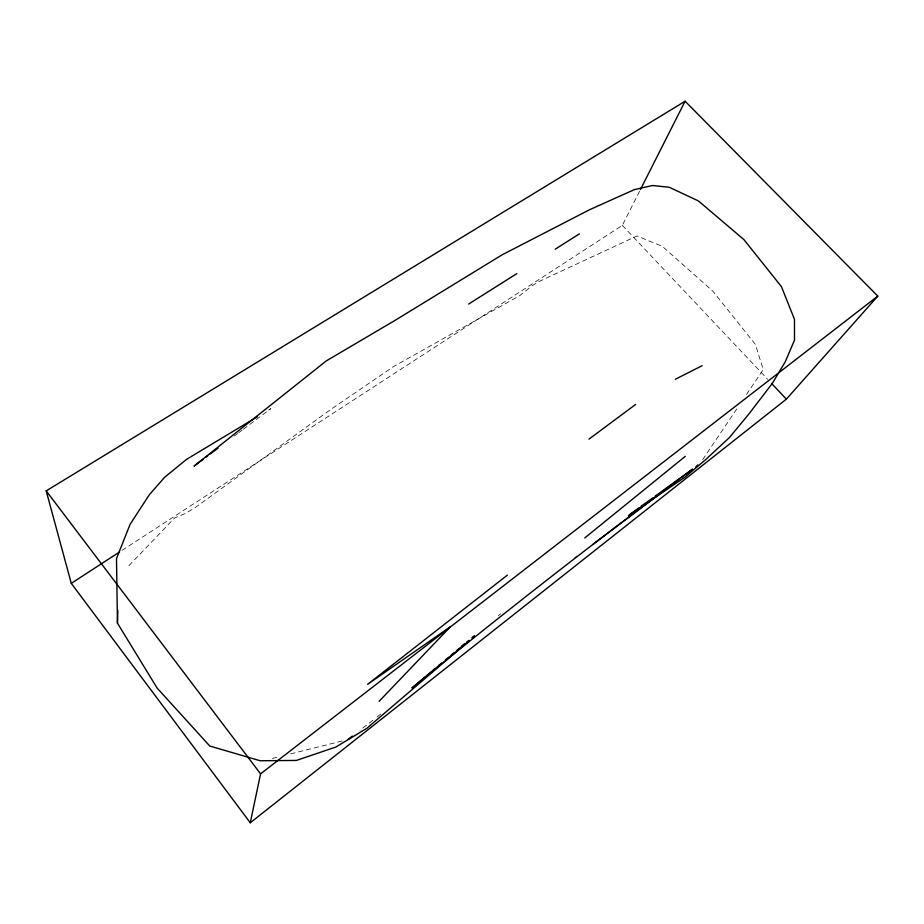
<?xml version="1.0" encoding="UTF-8"?>
<svg xmlns="http://www.w3.org/2000/svg" width="924" height="924" viewBox="0 0 924 924"><rect width="100%" height="100%" fill="white"/><g stroke="black" fill="none" stroke-linecap="round" stroke-linejoin="round"><path stroke-width="0.69" stroke-dasharray="4.62 3.46" d="M122.026 550.381L622.326 225.364L639.801 190.806M702.621 459.69L738.53 406.317M746.5 394.456L763.259 369.542L755.37 344.398L712.935 291.268L662.358 246.385L636.994 235.967L538.507 281.751L531.519 286.163L520.016 295.461L393.37 366.678L329.972 410.002L194.167 508.327L184.892 513.675L174.682 517.937L126.946 567.729M498.371 615.696L500.542 613.825M377.084 717.059L382.594 712.45M574.601 557.796L576.83 556.017M372.915 720.293L360.071 730.133M234.176 436.082L237.618 433.518M238.762 432.651L242.203 430.087M243.347 429.233L270.859 408.651L265.973 411.584M272.372 758.442L277.974 757.033M290.563 753.892L342.33 740.944M622.326 225.364L767.613 379.244"/><path stroke-width="1.39" d="M468.93 640.909L366.886 728.274L335.851 747.042L296.408 760.429L260.198 760.764L209.76 746.026L157.068 687.999L117.452 623.146L117.822 610.325M250.265 822.776L260.568 773.862L877.8 296.119L685.111 101.224L46.2 490.875L71.275 583.356L250.265 822.776L786.382 399.133L877.8 296.119M640.447 189.524L685.111 101.224M379.129 701.304L450.427 626.715L367.637 684.303L507.368 575.144M695.853 466.92L697.839 464.911M472.199 638.103L474.382 636.243M434.892 668.78L411.919 688.01C503.696 612.808 597.366 539.905 692.584 469.126L655.208 496.119M437.087 666.943L439.27 665.118M461.157 646.8L464.437 644.051M466.632 642.226L468.815 640.39M472.095 637.641L474.289 635.816M433.31 670.05L435.516 668.214M438.819 665.442L442.122 662.681M445.426 659.921L448.741 657.149M450.947 655.312L454.25 652.54M456.456 650.704L459.759 647.932M461.965 646.095L464.171 644.247M584.777 537.93L685.261 456.364M347.921 739.546L352.333 736.105M593.127 544.201L659.389 494.201M661.676 492.48L667.394 488.172M203.234 459.228L194.075 466.089L326.241 360.926L395.38 320.178L502.102 254.828L589.604 209.713L634.441 189.582L652.448 185.516L669.299 187.272L698.521 200.993L743.901 239.593L781.438 286.648L794.467 319.288L794.501 340.147L785.25 361.792L772.441 383.217L748.81 414.102L729.498 437.468L705.555 459.69L685.042 477.119L628.389 515.684M205.532 457.519L207.819 455.798M210.118 454.088L218.133 448.082M588.958 439.143L635.631 404.435M629.51 514.68L638.854 507.934M641.187 506.248L652.875 497.817M71.275 583.356L119.612 551.951M555.255 249.157L579.36 233.876M468.664 304.042L516.828 273.631M257.438 416.724L186.717 459.251L164.738 477.165L149.272 494.825L130.088 524.324L116.505 558.593L117.452 623.146M675.317 379.267L702.194 365.685M771.563 383.437L786.382 399.133M46.2 490.875L260.568 773.862"/></g></svg>
